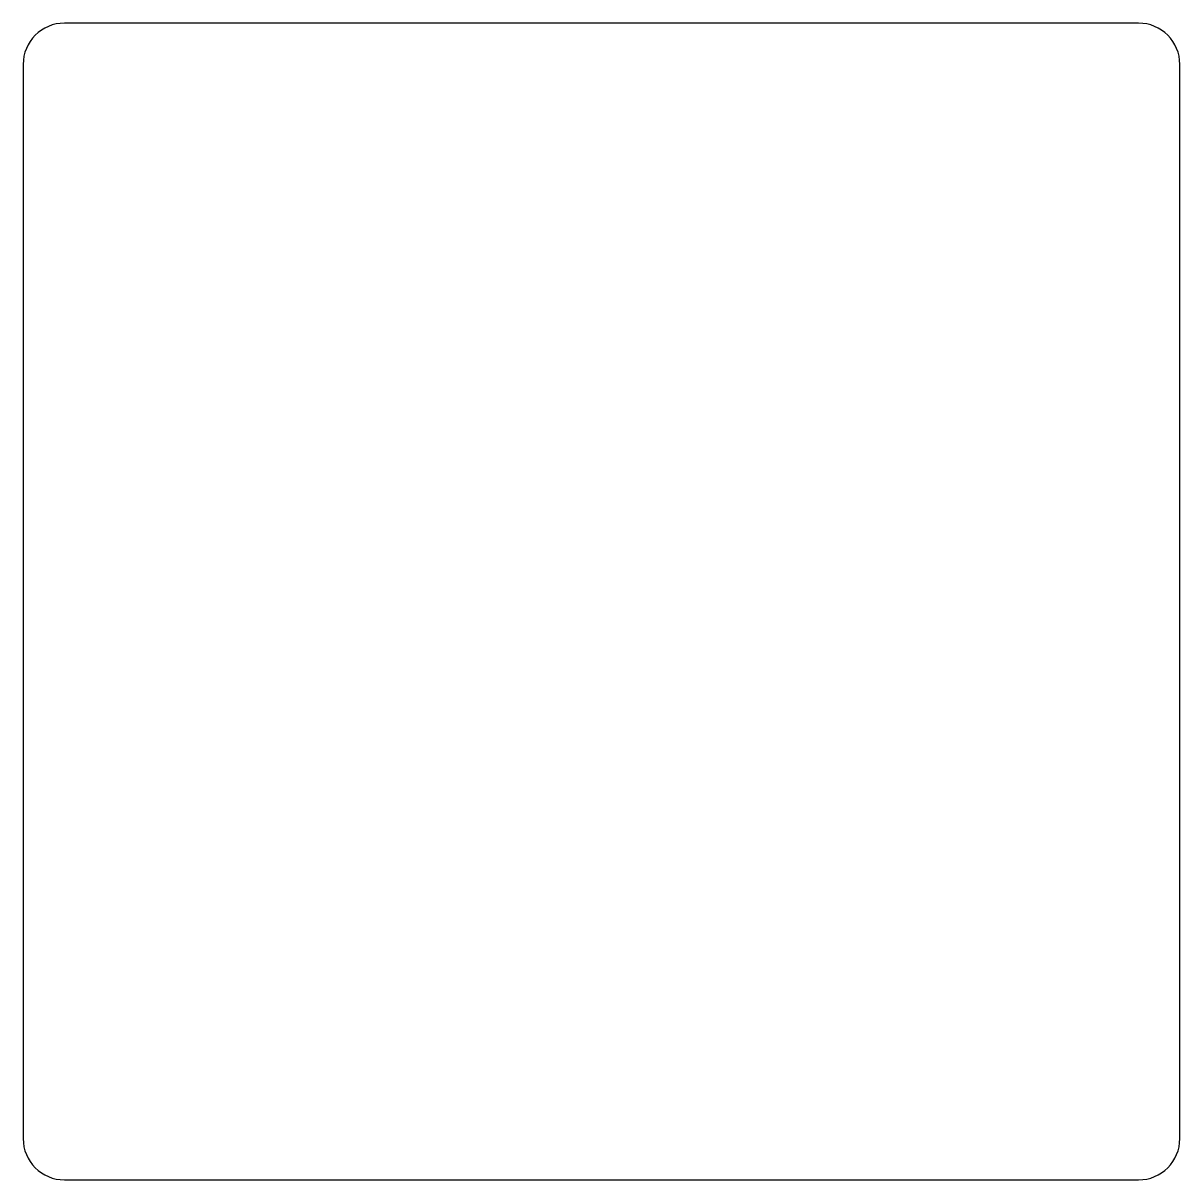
# Model space of a CAD drawing. Header units: millimetres. Extents: x -7 to 7, y -7 to 7.
import ezdxf

# ---------------------------------------------------------------- set-up
doc = ezdxf.new("R2010")
doc.units = ezdxf.units.MM

msp = doc.modelspace()

# ---------------------------------------------------------------- linework, layer by layer
for p, q in [((6.5, 7), (-6.5, 7)), ((-7, 6.5), (-7, -6.5)), ((7, -6.5), (7, 6.5)), ((-6.5, -7), (6.5, -7))]:
    msp.add_line(p, q)
for centre, start, end in [((-6.5, 6.5), 90, 180), ((6.5, 6.5), 0, 90), ((-6.5, -6.5), 180, 270), ((6.5, -6.5), 270, 0)]:
    msp.add_arc(centre, 0.5, start, end)

doc.saveas('drawing.dxf')
